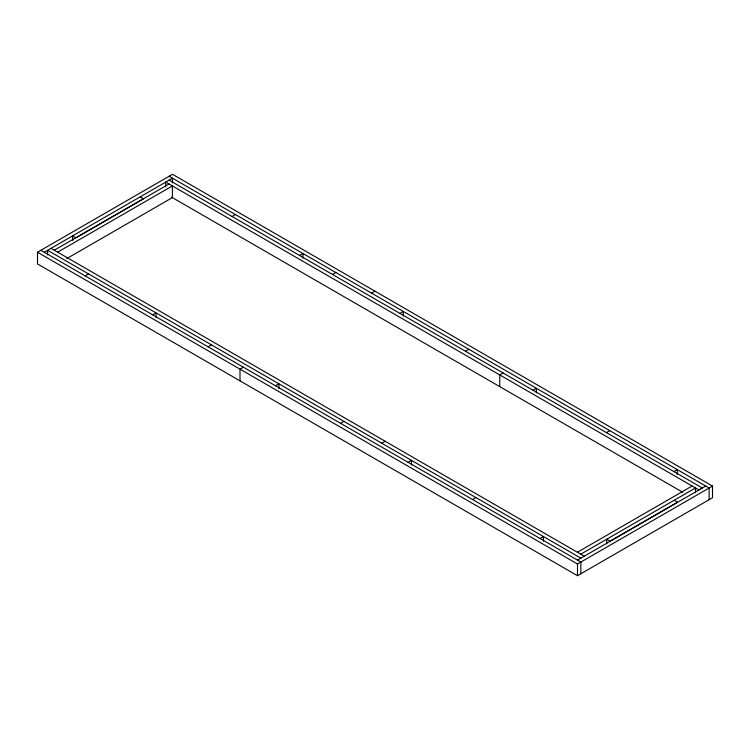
<?xml version="1.0" encoding="UTF-8"?>
<svg xmlns="http://www.w3.org/2000/svg" width="750" height="750" viewBox="0 0 750 750"><rect width="100%" height="100%" fill="white"/><g stroke="black" fill="none" stroke-linecap="round" stroke-linejoin="round"><path stroke-width="1.12" d="M37.5 252.244L172.5 174.3L712.5 486.066L712.5 497.756L577.5 575.7L37.5 263.934L37.5 252.244L577.5 564.009L712.5 486.066M44.25 252.244L172.5 178.2L172.5 182.878M54.263 250.228L169.012 183.975M57.637 252.178L172.387 185.925L172.387 197.616L66.694 258.637M85.163 275.859L88.537 273.909M232.069 216.487L235.444 214.537M152.662 314.831L156.037 312.881L156.037 317.559M299.569 255.459L302.944 253.509L302.944 258.188M332.466 274.444L335.841 272.503M207.994 346.781L211.369 344.831M243.375 367.209L240 369.15L240 380.85M371.625 293.166L375 291.216M399.966 313.416L403.341 311.466L403.341 316.144M275.494 385.753L278.869 383.803L278.869 388.481M340.622 423.356L343.997 421.406M465.497 351.253L468.872 349.303M503.137 372.984L499.763 374.934L499.763 386.625M381.75 443.203L385.125 441.253M408.122 462.319L411.497 460.378L411.497 465.047M532.997 390.225L536.372 388.275L536.372 392.953M472.584 499.538L475.959 497.587M606.403 432.6L609.778 430.659M540.084 538.509L543.459 536.559L543.459 541.238M673.903 471.572L677.278 469.622L677.278 474.3M577.388 552.253L692.137 486M580.763 554.203L695.513 487.95L695.513 492.628M577.5 560.109L705.75 486.066M169.125 176.25L709.125 488.016L709.125 499.706M169.012 180.084L702.263 487.95L698.888 489.9L165.638 182.025L165.638 186.703M171.713 197.231L682.716 492.253M674.212 500.241L677.587 502.191L610.087 541.163L606.712 539.212L606.712 543.891M140.147 196.875L143.522 198.825L76.022 237.797L72.647 235.847L72.647 240.525M51 248.344L584.25 556.209M580.875 558.159L47.625 250.294L47.625 254.972M40.875 250.294L580.875 562.059L580.875 573.75M577.5 564.009L577.5 575.7"/></g></svg>
